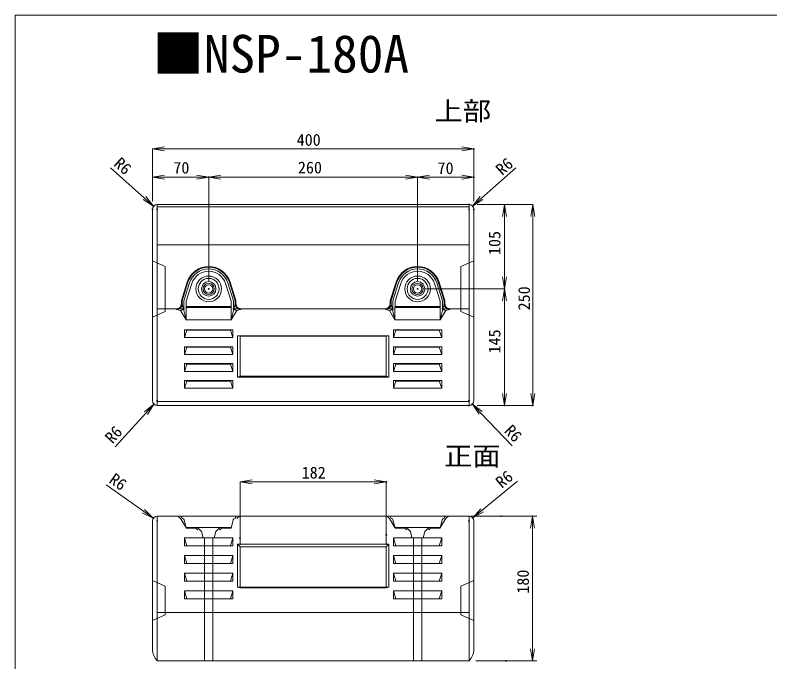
# Model space of a CAD drawing. Units: millimetres, scale not verified. Extents: x -30786 to 1211, y -1298 to 804.
# Drawn here: x -1093 to -154, y -1 to 804 of the extents above; entities that cross this region are included whole.
import ezdxf
from ezdxf.enums import TextEntityAlignment as Align

# ---------------------------------------------------------------- set-up
doc = ezdxf.new("R2010")
doc.units = ezdxf.units.MM
doc.header["$LTSCALE"] = 8
doc.layers.add('0-0', color=7, linetype='Continuous', lineweight=18)
doc.styles.add('ＭＳ ゴシック', font='')
doc.styles.get('ＭＳ ゴシック').set_extended_font_data('MS Gothic')

msp = doc.modelspace()

# ---------------------------------------------------------------- linework, layer by layer
at = {"layer": '0-0'}
for p, q in [((-922.351, 571.93), (-922.351, 637.252)), ((-922.351, 637.072), (-907.351, 637.072)), ((-907.351, 637.072), (-537.351, 637.072)), ((-522.351, 637.072), (-537.351, 637.072)), ((-522.351, 571.93), (-522.351, 637.252)), ((-932.021, 575.91), (-974.441, 613.753)), ((-512.649, 575.875), (-470.143, 613.621)), ((-922.351, 571.93), (-922.351, 602.008)), ((-922.351, 601.828), (-907.351, 601.828)), ((-907.351, 601.828), (-867.351, 601.828)), ((-852.351, 601.828), (-867.351, 601.828)), ((-852.351, 472.93), (-852.351, 602.008)), ((-852.351, 472.93), (-852.351, 602.008)), ((-852.351, 601.828), (-837.351, 601.828)), ((-837.351, 601.828), (-607.351, 601.828)), ((-592.351, 601.828), (-607.351, 601.828)), ((-592.351, 472.93), (-592.351, 602.008)), ((-592.351, 472.93), (-592.351, 602.008)), ((-592.351, 601.828), (-577.351, 601.828)), ((-577.351, 601.828), (-537.351, 601.828)), ((-522.351, 601.828), (-537.351, 601.828)), ((-522.351, 571.93), (-522.351, 602.008)), ((-920.828, 565.925), (-932.021, 575.91)), ((-523.865, 565.914), (-512.649, 575.875)), ((-528.351, 567.93), (-916.351, 567.93)), ((-916.351, 567.93), (-916.351, 317.93)), ((-528.351, 564.93), (-916.351, 564.93)), ((-528.351, 567.93), (-528.351, 317.93)), ((-518.351, 567.93), (-483.948, 567.93)), ((-518.351, 567.93), (-448.685, 567.93)), ((-484.128, 567.93), (-484.128, 552.93)), ((-448.865, 567.93), (-448.865, 552.93)), ((-922.351, 561.93), (-922.351, 323.93)), ((-916.441, 561.93), (-916.261, 561.93)), ((-916.351, 561.84), (-916.351, 562.02)), ((-528.441, 561.93), (-528.261, 561.93)), ((-528.351, 561.84), (-528.351, 562.02)), ((-522.351, 561.93), (-522.351, 323.93)), ((-484.128, 552.93), (-484.128, 477.93)), ((-448.865, 552.93), (-448.865, 332.93)), ((-528.351, 517.93), (-916.351, 517.93)), ((-922.351, 497.93), (-922.351, 427.93)), ((-522.351, 497.93), (-522.351, 427.93)), ((-879.035, 471.412), (-886.351, 448.396)), ((-878.082, 471.109), (-885.351, 448.241)), ((-876.176, 470.503), (-883.351, 447.93)), ((-828.525, 470.503), (-821.351, 447.93)), ((-826.619, 471.109), (-819.351, 448.241)), ((-825.666, 471.412), (-818.351, 448.396)), ((-619.035, 471.412), (-626.351, 448.396)), ((-618.082, 471.109), (-625.351, 448.241)), ((-616.176, 470.503), (-623.351, 447.93)), ((-568.525, 470.503), (-561.351, 447.93)), ((-566.619, 471.109), (-559.351, 448.241)), ((-565.666, 471.412), (-558.351, 448.396)), ((-484.128, 462.93), (-484.128, 477.93)), ((-873.317, 469.594), (-880.351, 447.465)), ((-831.384, 469.594), (-824.351, 447.465)), ((-613.317, 469.594), (-620.351, 447.465)), ((-582.351, 462.93), (-483.948, 462.93)), ((-582.351, 462.93), (-483.948, 462.93)), ((-571.384, 469.594), (-564.351, 447.465)), ((-484.128, 462.93), (-484.128, 447.93)), ((-886.351, 444.93), (-886.351, 448.396)), ((-885.351, 443.93), (-885.351, 448.241)), ((-885.351, 444.234), (-880.484, 424.455)), ((-883.351, 436.106), (-883.351, 447.93)), ((-880.351, 440.93), (-880.351, 447.606)), ((-880.351, 440.93), (-880.351, 447.465)), ((-824.351, 440.93), (-824.351, 447.465)), ((-819.351, 444.234), (-824.218, 424.455)), ((-821.351, 436.106), (-821.351, 447.93)), ((-819.351, 443.93), (-819.351, 448.241)), ((-818.351, 444.93), (-818.351, 448.396)), ((-626.351, 444.93), (-626.351, 448.396)), ((-625.351, 443.93), (-625.351, 448.241)), ((-625.351, 444.234), (-620.484, 424.455)), ((-623.351, 436.106), (-623.351, 447.93)), ((-620.351, 440.93), (-620.351, 447.606)), ((-620.351, 440.93), (-620.351, 447.465)), ((-564.351, 440.93), (-564.351, 447.465)), ((-559.351, 444.234), (-564.218, 424.455)), ((-561.351, 436.106), (-561.351, 447.93)), ((-559.351, 443.93), (-559.351, 448.241)), ((-558.351, 444.93), (-558.351, 448.396)), ((-484.128, 447.93), (-484.128, 332.93)), ((-906.351, 434.93), (-922.351, 427.93)), ((-882.351, 437.93), (-916.351, 437.93)), ((-887.351, 436.106), (-880.484, 424.455)), ((-880.351, 440.93), (-880.484, 439.93)), ((-880.484, 439.93), (-824.218, 439.93)), ((-880.484, 424.455), (-880.484, 439.93)), ((-824.351, 440.93), (-880.351, 440.93)), ((-824.351, 440.93), (-824.218, 439.93)), ((-824.218, 424.455), (-824.218, 439.93)), ((-817.351, 436.106), (-824.218, 424.455)), ((-622.351, 437.93), (-822.351, 437.93)), ((-627.351, 436.106), (-620.484, 424.455)), ((-620.351, 440.93), (-620.484, 439.93)), ((-620.484, 439.93), (-564.218, 439.93)), ((-620.484, 424.455), (-620.484, 439.93)), ((-564.351, 440.93), (-620.351, 440.93)), ((-564.351, 440.93), (-564.218, 439.93)), ((-564.218, 424.455), (-564.218, 439.93)), ((-557.351, 436.106), (-564.218, 424.455)), ((-528.351, 437.93), (-562.351, 437.93)), ((-538.351, 434.93), (-522.351, 427.93)), ((-824.218, 424.455), (-880.484, 424.455)), ((-564.218, 424.455), (-620.484, 424.455)), ((-882.351, 412.055), (-822.351, 412.055)), ((-882.351, 412.055), (-879.351, 411.555)), ((-882.351, 402.472), (-882.351, 412.055)), ((-879.351, 411.555), (-882.351, 402.472)), ((-879.351, 411.555), (-825.351, 411.555)), ((-822.351, 412.055), (-825.351, 411.555)), ((-825.351, 411.555), (-822.351, 402.472)), ((-822.351, 402.472), (-822.351, 412.055)), ((-628.351, 404.379), (-816.351, 404.379)), ((-816.351, 404.379), (-813.351, 404.146)), ((-816.351, 404.379), (-816.351, 353.139)), ((-631.351, 404.146), (-813.351, 404.146)), ((-813.351, 404.146), (-813.351, 354.536)), ((-628.351, 404.379), (-631.351, 404.146)), ((-631.351, 404.146), (-631.351, 354.536)), ((-628.351, 404.379), (-628.351, 353.139)), ((-562.351, 412.055), (-622.351, 412.055)), ((-622.351, 412.055), (-619.351, 411.555)), ((-622.351, 402.472), (-622.351, 412.055)), ((-619.351, 411.555), (-622.351, 402.472)), ((-565.351, 411.555), (-619.351, 411.555)), ((-562.351, 412.055), (-565.351, 411.555)), ((-565.351, 411.555), (-562.351, 402.472)), ((-562.351, 402.472), (-562.351, 412.055)), ((-882.351, 402.472), (-822.351, 402.472)), ((-562.351, 402.472), (-622.351, 402.472)), ((-882.351, 390.972), (-822.351, 390.972)), ((-882.351, 390.972), (-879.351, 390.472)), ((-882.351, 381.389), (-882.351, 390.972)), ((-879.351, 390.472), (-882.351, 381.389)), ((-879.351, 390.472), (-825.351, 390.472)), ((-822.351, 390.972), (-825.351, 390.472)), ((-825.351, 390.472), (-822.351, 381.389)), ((-822.351, 381.389), (-822.351, 390.972)), ((-562.351, 390.972), (-622.351, 390.972)), ((-622.351, 390.972), (-619.351, 390.472)), ((-622.351, 381.389), (-622.351, 390.972)), ((-619.351, 390.472), (-622.351, 381.389)), ((-565.351, 390.472), (-619.351, 390.472)), ((-562.351, 390.972), (-565.351, 390.472)), ((-565.351, 390.472), (-562.351, 381.389)), ((-562.351, 381.389), (-562.351, 390.972)), ((-882.351, 381.389), (-822.351, 381.389)), ((-562.351, 381.389), (-622.351, 381.389)), ((-882.351, 369.889), (-822.351, 369.889)), ((-882.351, 369.889), (-879.351, 369.389)), ((-882.351, 360.305), (-882.351, 369.889)), ((-879.351, 369.389), (-882.351, 360.305)), ((-879.351, 369.389), (-825.351, 369.389)), ((-822.351, 369.889), (-825.351, 369.389)), ((-825.351, 369.389), (-822.351, 360.305)), ((-822.351, 360.305), (-822.351, 369.889)), ((-562.351, 369.889), (-622.351, 369.889)), ((-622.351, 369.889), (-619.351, 369.389)), ((-622.351, 360.305), (-622.351, 369.889)), ((-619.351, 369.389), (-622.351, 360.305)), ((-565.351, 369.389), (-619.351, 369.389)), ((-562.351, 369.889), (-565.351, 369.389)), ((-565.351, 369.389), (-562.351, 360.305)), ((-562.351, 360.305), (-562.351, 369.889)), ((-882.351, 360.305), (-822.351, 360.305)), ((-562.351, 360.305), (-622.351, 360.305)), ((-882.351, 348.805), (-822.351, 348.805)), ((-882.351, 348.805), (-879.351, 348.305)), ((-882.351, 339.222), (-882.351, 348.805)), ((-879.351, 348.305), (-882.351, 339.222)), ((-879.351, 348.305), (-825.351, 348.305)), ((-822.351, 348.805), (-825.351, 348.305)), ((-825.351, 348.305), (-822.351, 339.222)), ((-822.351, 339.222), (-822.351, 348.805)), ((-816.351, 353.139), (-813.351, 354.536)), ((-628.351, 353.139), (-816.351, 353.139)), ((-631.351, 354.536), (-813.351, 354.536)), ((-631.351, 354.536), (-628.351, 353.139)), ((-562.351, 348.805), (-622.351, 348.805)), ((-622.351, 348.805), (-619.351, 348.305)), ((-622.351, 339.222), (-622.351, 348.805)), ((-619.351, 348.305), (-622.351, 339.222)), ((-565.351, 348.305), (-619.351, 348.305)), ((-562.351, 348.805), (-565.351, 348.305)), ((-565.351, 348.305), (-562.351, 339.222)), ((-562.351, 339.222), (-562.351, 348.805)), ((-882.351, 339.222), (-822.351, 339.222)), ((-562.351, 339.222), (-622.351, 339.222)), ((-484.128, 317.93), (-484.128, 332.93)), ((-448.865, 317.93), (-448.865, 332.93)), ((-920.396, 319.499), (-930.509, 308.421)), ((-916.441, 323.93), (-916.261, 323.93)), ((-916.351, 323.84), (-916.351, 324.02)), ((-528.351, 322.93), (-916.351, 322.93)), ((-528.441, 323.93), (-528.261, 323.93)), ((-528.351, 323.84), (-528.351, 324.02)), ((-524.221, 319.578), (-513.896, 308.697)), ((-528.351, 317.93), (-916.351, 317.93)), ((-518.351, 317.93), (-483.948, 317.93)), ((-518.351, 317.93), (-448.685, 317.93)), ((-930.509, 308.421), (-968.835, 266.437)), ((-513.896, 308.697), (-474.766, 267.461)), ((-933.52, 186.31), (-979.995, 219.045)), ((-813.351, 152.837), (-813.351, 223.032)), ((-813.351, 222.852), (-798.351, 222.852)), ((-798.351, 222.852), (-646.351, 222.852)), ((-631.351, 222.852), (-646.351, 222.852)), ((-631.351, 156.959), (-631.351, 223.032)), ((-512.097, 187.515), (-468.099, 223.511)), ((-921.256, 177.672), (-933.52, 186.31)), ((-528.351, 180.217), (-916.351, 180.217)), ((-916.351, 180.217), (-916.351, 0.217)), ((-885.895, 178.85), (-885.574, 177.887)), ((-818.807, 178.85), (-819.128, 177.887)), ((-625.895, 178.85), (-625.574, 177.887)), ((-558.807, 178.85), (-559.128, 177.887)), ((-528.351, 180.217), (-528.351, 0.217)), ((-525.951, 180.217), (-444.167, 180.217)), ((-523.707, 178.017), (-512.097, 187.515)), ((-488.415, 180.217), (-449.116, 180.217)), ((-449.296, 180.217), (-449.296, 165.217)), ((-922.351, 174.217), (-922.351, 14.5)), ((-916.441, 174.217), (-916.261, 174.217)), ((-916.351, 174.127), (-916.351, 174.307)), ((-880.484, 166.217), (-887.351, 177.217)), ((-620.484, 166.217), (-627.351, 177.217)), ((-622.972, 175.702), (-620.351, 165.217)), ((-561.73, 175.702), (-564.351, 165.217)), ((-564.218, 166.217), (-557.351, 177.217)), ((-528.441, 174.217), (-528.261, 174.217)), ((-528.351, 174.127), (-528.351, 174.307)), ((-522.351, 174.217), (-522.351, 14.5)), ((-880.484, 166.217), (-824.218, 166.217)), ((-868.351, 165.217), (-866.351, 163.217)), ((-866.351, 163.217), (-865.351, 165.217)), ((-861.351, 161.217), (-865.351, 165.217)), ((-859.351, 153.217), (-861.351, 161.217)), ((-838.351, 163.217), (-839.351, 165.217)), ((-836.351, 165.217), (-838.351, 163.217)), ((-831.351, 165.217), (-836.351, 165.217)), ((-813.351, 144.473), (-813.351, 162.618)), ((-631.351, 144.473), (-631.351, 162.618)), ((-620.484, 166.217), (-564.218, 166.217)), ((-620.351, 165.217), (-608.351, 165.217)), ((-608.351, 165.217), (-606.351, 163.217)), ((-606.351, 163.217), (-605.351, 165.217)), ((-601.351, 161.217), (-605.351, 165.217)), ((-599.351, 153.217), (-601.351, 161.217)), ((-578.351, 163.217), (-579.351, 165.217)), ((-576.351, 165.217), (-578.351, 163.217)), ((-564.351, 165.217), (-576.351, 165.217)), ((-571.351, 165.217), (-576.351, 165.217)), ((-449.296, 15.217), (-449.296, 165.217)), ((-882.351, 153.217), (-822.351, 153.217)), ((-882.351, 153.217), (-879.351, 143.217)), ((-882.351, 153.217), (-882.351, 143.217)), ((-857.601, 153.217), (-859.351, 153.217)), ((-857.601, 0.217), (-857.601, 153.217)), ((-847.101, 0.217), (-847.101, 153.217)), ((-822.351, 153.217), (-825.351, 143.217)), ((-822.351, 153.217), (-822.351, 143.217)), ((-562.351, 153.217), (-622.351, 153.217)), ((-622.351, 153.217), (-619.351, 143.217)), ((-622.351, 153.217), (-622.351, 143.217)), ((-597.601, 153.217), (-599.351, 153.217)), ((-597.601, 0.217), (-597.601, 153.217)), ((-587.101, 0.217), (-587.101, 153.217)), ((-562.351, 153.217), (-565.351, 143.217)), ((-562.351, 153.217), (-562.351, 143.217)), ((-882.351, 143.217), (-822.351, 143.217)), ((-628.351, 145.207), (-816.351, 145.207)), ((-816.351, 145.207), (-816.351, 91.739)), ((-631.351, 142.073), (-813.351, 142.073)), ((-628.351, 145.207), (-628.351, 91.739)), ((-562.351, 143.217), (-622.351, 143.217)), ((-882.351, 131.217), (-822.351, 131.217)), ((-882.351, 131.217), (-879.351, 121.217)), ((-882.351, 131.217), (-882.351, 121.217)), ((-822.351, 131.217), (-825.351, 121.217)), ((-822.351, 131.217), (-822.351, 121.217)), ((-562.351, 131.217), (-622.351, 131.217)), ((-622.351, 131.217), (-619.351, 121.217)), ((-622.351, 131.217), (-622.351, 121.217)), ((-562.351, 131.217), (-565.351, 121.217)), ((-562.351, 131.217), (-562.351, 121.217)), ((-882.351, 121.217), (-822.351, 121.217)), ((-562.351, 121.217), (-622.351, 121.217)), ((-882.351, 109.217), (-822.351, 109.217)), ((-882.351, 109.217), (-879.351, 99.217)), ((-882.351, 109.217), (-882.351, 99.217)), ((-822.351, 109.217), (-825.351, 99.217)), ((-822.351, 109.217), (-822.351, 99.217)), ((-562.351, 109.217), (-622.351, 109.217)), ((-622.351, 109.217), (-619.351, 99.217)), ((-622.351, 109.217), (-622.351, 99.217)), ((-562.351, 109.217), (-565.351, 99.217)), ((-562.351, 109.217), (-562.351, 99.217)), ((-922.351, 100.217), (-922.351, 50.217)), ((-882.351, 99.217), (-822.351, 99.217)), ((-562.351, 99.217), (-622.351, 99.217)), ((-522.351, 100.217), (-522.351, 50.217)), ((-882.351, 87.217), (-822.351, 87.217)), ((-882.351, 87.217), (-879.351, 77.217)), ((-882.351, 87.217), (-882.351, 77.217)), ((-822.351, 87.217), (-825.351, 77.217)), ((-822.351, 87.217), (-822.351, 77.217)), ((-628.351, 91.739), (-816.351, 91.739)), ((-813.351, 91.029), (-816.351, 91.739)), ((-631.351, 91.029), (-813.351, 91.029)), ((-628.351, 91.739), (-631.351, 91.029)), ((-562.351, 87.217), (-622.351, 87.217)), ((-622.351, 87.217), (-619.351, 77.217)), ((-622.351, 87.217), (-622.351, 77.217)), ((-562.351, 87.217), (-565.351, 77.217)), ((-562.351, 87.217), (-562.351, 77.217)), ((-882.351, 77.217), (-822.351, 77.217)), ((-562.351, 77.217), (-622.351, 77.217)), ((-906.351, 57.217), (-922.351, 50.217)), ((-528.351, 60.217), (-916.351, 60.217)), ((-538.351, 57.217), (-522.351, 50.217)), ((-449.296, 0.217), (-449.296, 15.217)), ((-528.351, 0.217), (-916.351, 0.217)), ((-519.951, 0.217), (-444.167, 0.217)), ((-482.229, 0.217), (-449.116, 0.217))]:
    msp.add_line(p, q, dxfattribs=at)
msp.add_lwpolyline([(-1093.248, -812.357), (1210.752, -812.357), (1210.752, 803.643), (-1093.248, 803.643)], close=True, dxfattribs=at)
msp.add_lwpolyline([(-1093.248, -812.357), (1210.752, -812.357), (1210.752, 803.643), (-1093.248, 803.643)], close=True, dxfattribs=at)
for points in [[(-907.351, 634.572), (-922.351, 637.072), (-907.351, 639.572)], [(-537.351, 639.572), (-522.351, 637.072), (-537.351, 634.572)], [(-907.351, 599.328), (-922.351, 601.828), (-907.351, 604.328)], [(-867.351, 604.328), (-852.351, 601.828), (-867.351, 599.328)], [(-837.351, 599.328), (-852.351, 601.828), (-837.351, 604.328)], [(-607.351, 604.328), (-592.351, 601.828), (-607.351, 599.328)], [(-577.351, 599.328), (-592.351, 601.828), (-577.351, 604.328)], [(-537.351, 604.328), (-522.351, 601.828), (-537.351, 599.328)], [(-930.357, 577.776), (-920.828, 565.925), (-933.686, 574.045)], [(-510.989, 574.005), (-523.865, 565.914), (-514.309, 577.744)], [(-486.628, 552.93), (-484.128, 567.93), (-481.628, 552.93)], [(-451.365, 552.93), (-448.865, 567.93), (-446.365, 552.93)], [(-922.351, 497.93), (-906.351, 490.93), (-906.351, 434.93)], [(-522.351, 497.93), (-538.351, 490.93), (-538.351, 434.93)], [(-481.628, 477.93), (-484.128, 462.93), (-486.628, 477.93)], [(-486.628, 447.93), (-484.128, 462.93), (-481.628, 447.93)], [(-481.628, 332.93), (-484.128, 317.93), (-486.628, 332.93)], [(-446.365, 332.93), (-448.865, 317.93), (-451.365, 332.93)], [(-932.355, 310.106), (-920.396, 319.499), (-928.663, 306.735)], [(-515.709, 306.976), (-524.221, 319.578), (-512.082, 310.418)], [(-798.351, 220.352), (-813.351, 222.852), (-798.351, 225.352)], [(-646.351, 225.352), (-631.351, 222.852), (-646.351, 220.352)], [(-932.08, 188.354), (-921.256, 177.672), (-934.959, 184.266)], [(-510.514, 185.58), (-523.707, 178.017), (-513.68, 189.45)], [(-451.796, 165.217), (-449.296, 180.217), (-446.796, 165.217)], [(-882.972, 175.702), (-880.351, 165.217), (-868.351, 165.217)], [(-821.73, 175.702), (-824.351, 165.217), (-836.351, 165.217)], [(-847.101, 153.217), (-845.351, 153.217), (-843.351, 161.217), (-839.351, 165.217)], [(-587.101, 153.217), (-585.351, 153.217), (-583.351, 161.217), (-579.351, 165.217)], [(-816.351, 145.207), (-813.351, 142.073), (-813.351, 91.029)], [(-628.351, 145.207), (-631.351, 142.073), (-631.351, 91.029)], [(-922.351, 100.217), (-906.351, 93.217), (-906.351, 57.217)], [(-522.351, 100.217), (-538.351, 93.217), (-538.351, 57.217)], [(-446.796, 15.217), (-449.296, 0.217), (-451.796, 15.217)]]:
    msp.add_lwpolyline(points, dxfattribs=at)
for centre, radius in [((-522.351, 637.072), 0.5), ((-852.351, 601.828), 0.5), ((-592.351, 601.828), 0.5), ((-522.351, 601.828), 0.5), ((-920.828, 565.925), 0.5), ((-528.351, 567.93), 0.5), ((-528.351, 567.93), 0.5), ((-523.865, 565.914), 0.5), ((-922.351, 561.93), 0.5), ((-922.351, 561.93), 0.5), ((-916.351, 561.93), 0.5), ((-528.351, 561.93), 0.5), ((-522.351, 561.93), 0.5), ((-522.351, 561.93), 0.5), ((-852.351, 462.93), 16), ((-852.351, 462.93), 13), ((-852.351, 462.93), 9), ((-852.351, 462.93), 7), ((-592.351, 462.93), 16), ((-592.351, 462.93), 13), ((-592.351, 462.93), 9), ((-592.351, 462.93), 7), ((-852.351, 462.93), 5.25), ((-852.351, 462.93), 0.5), ((-852.351, 462.93), 0.5), ((-592.351, 462.93), 5.25), ((-592.351, 462.93), 0.5), ((-592.351, 462.93), 0.5), ((-592.351, 462.93), 0.5), ((-592.351, 462.93), 0.5), ((-484.128, 462.93), 0.5), ((-920.396, 319.499), 0.5), ((-916.351, 323.93), 0.5), ((-528.351, 323.93), 0.5), ((-524.221, 319.578), 0.5), ((-528.351, 317.93), 0.5), ((-528.351, 317.93), 0.5), ((-484.128, 317.93), 0.5), ((-448.865, 317.93), 0.5), ((-631.351, 222.852), 0.5), ((-523.707, 178.017), 0.5), ((-488.478, 180.217), 0.5), ((-449.296, 180.217), 0.5), ((-921.256, 177.672), 0.5), ((-916.351, 174.217), 0.5), ((-528.351, 174.217), 0.5), ((-813.351, 152.775), 0.5), ((-631.351, 156.897), 0.5), ((-482.291, 0.217), 0.5)]:
    msp.add_circle(centre, radius, dxfattribs=at)
for centre, radius, start, end in [((-916.351, 561.93), 6, 90, 180), ((-528.351, 561.93), 6, 0, 90), ((-852.351, 462.93), 28, 17.63233, 162.36766), ((-852.351, 462.93), 27, 17.63234, 162.36766), ((-592.351, 462.93), 28, 17.63233, 162.36766), ((-592.351, 462.93), 27, 17.63234, 162.36766), ((-852.351, 462.93), 25, 17.63234, 162.36766), ((-852.351, 462.93), 22, 17.63233, 162.36767), ((-592.351, 462.93), 25, 17.63234, 162.36766), ((-592.351, 462.93), 22, 17.63233, 162.36767), ((-893.351, 444.93), 7, 270, 0), ((-891.351, 443.93), 6, 270, 0), ((-891.204, 442.95), 5.992, 12.37114, 35.91361), ((-813.498, 442.95), 5.992, 144.08639, 167.62886), ((-813.351, 443.93), 6, 180, 270), ((-811.351, 444.93), 7, 180, 270), ((-633.351, 444.93), 7, 270, 0), ((-631.351, 443.93), 6, 270, 0), ((-631.204, 442.95), 5.992, 12.37114, 35.91361), ((-553.498, 442.95), 5.992, 144.08639, 167.62886), ((-553.351, 443.93), 6, 180, 270), ((-551.351, 444.93), 7, 180, 270), ((-868.518, 508.811), 75.105, 250.69233, 255.47794), ((-887.351, 440.106), 4, 270, 0), ((-817.351, 440.106), 4, 180, 270), ((-836.184, 508.811), 75.105, 284.52206, 289.30767), ((-608.518, 508.811), 75.105, 250.69233, 255.47794), ((-627.351, 440.106), 4, 270, 0), ((-557.351, 440.106), 4, 180, 270), ((-576.184, 508.811), 75.105, 284.52206, 289.30767), ((-916.351, 323.93), 6, 180, 270), ((-528.351, 323.93), 6, 270, 0), ((-916.351, 174.217), 6, 90, 180), ((-893.299, 172.821), 7.396, 36.46849, 90.40141), ((-887.792, 178.217), 2, 18.43495, 90), ((-816.909, 178.217), 2, 90, 161.56505), ((-811.403, 172.821), 7.396, 89.5986, 143.53151), ((-633.299, 172.821), 7.396, 36.46849, 90.40141), ((-627.792, 178.217), 2, 18.43495, 90), ((-556.909, 178.217), 2, 90, 161.56505), ((-551.403, 172.821), 7.396, 89.5986, 143.53151), ((-528.351, 174.217), 6, 0, 90), ((-884.626, 178.204), 1, 198.43495, 264.51232), ((-884.912, 175.217), 2, 14.03624, 84.51232), ((-819.789, 175.217), 2, 95.48768, 165.96376), ((-820.076, 178.204), 1, 275.48768, 341.56505), ((-624.626, 178.204), 1, 198.43495, 264.51232), ((-624.912, 175.217), 2, 14.03624, 84.51232), ((-559.789, 175.217), 2, 95.48768, 165.96376), ((-560.076, 178.204), 1, 275.48768, 341.56505), ((-902.351, 14.5), 20, 180, 225.573), ((-542.351, 14.5), 20, 314.427, 0)]:
    msp.add_arc(centre, radius, start, end, dxfattribs=at)

# ---------------------------------------------------------------- texts
at = {"layer": '0-0', "style": 'ＭＳ ゴシック'}
msp.add_text('■NSP-180A', height=46.92, dxfattribs=at).set_placement((-922.356, 718.031), align=Align.BOTTOM_LEFT)
at = {"layer": '0-0', "style": 'ＭＳ ゴシック', "width": 1.1}
for s, p in [('上部', (-571.226, 665.516)), ('正面', (-559.424, 236.149))]:
    msp.add_text(s, height=23.46, dxfattribs=at).set_placement(p, align=Align.BOTTOM_LEFT)
at = {"layer": '0-0', "color": 4, "style": 'ＭＳ ゴシック'}
for s, p in [('400', (-742.821, 636.711)), ('70', (-896.287, 601.984)), ('260', (-741.291, 602.268)), ('70', (-567.542, 601.502)), ('182', (-736.629, 222.59))]:
    msp.add_text(s, height=14.66, dxfattribs=at).set_placement(p, align=Align.BOTTOM_LEFT)
for s, rotation, p in [('R6', 318.264, (-974.441, 613.753)), ('R6', 41.606, (-484.112, 599.971)), ('105', 90, (-484.877, 505.06)), ('250', 90, (-448.137, 436.173)), ('145', 90, (-484.877, 382.594)), ('R6', 47.608, (-968.835, 266.437)), ('R6', 313.498, (-488.704, 282.325)), ('R6', 39.288, (-484.884, 210.802)), ('R6', 324.841, (-979.995, 219.045)), ('180', 90, (-449.522, 83.667))]:
    msp.add_text(s, height=14.66, rotation=rotation, dxfattribs=at).set_placement(p, align=Align.BOTTOM_LEFT)

doc.saveas('drawing.dxf')
